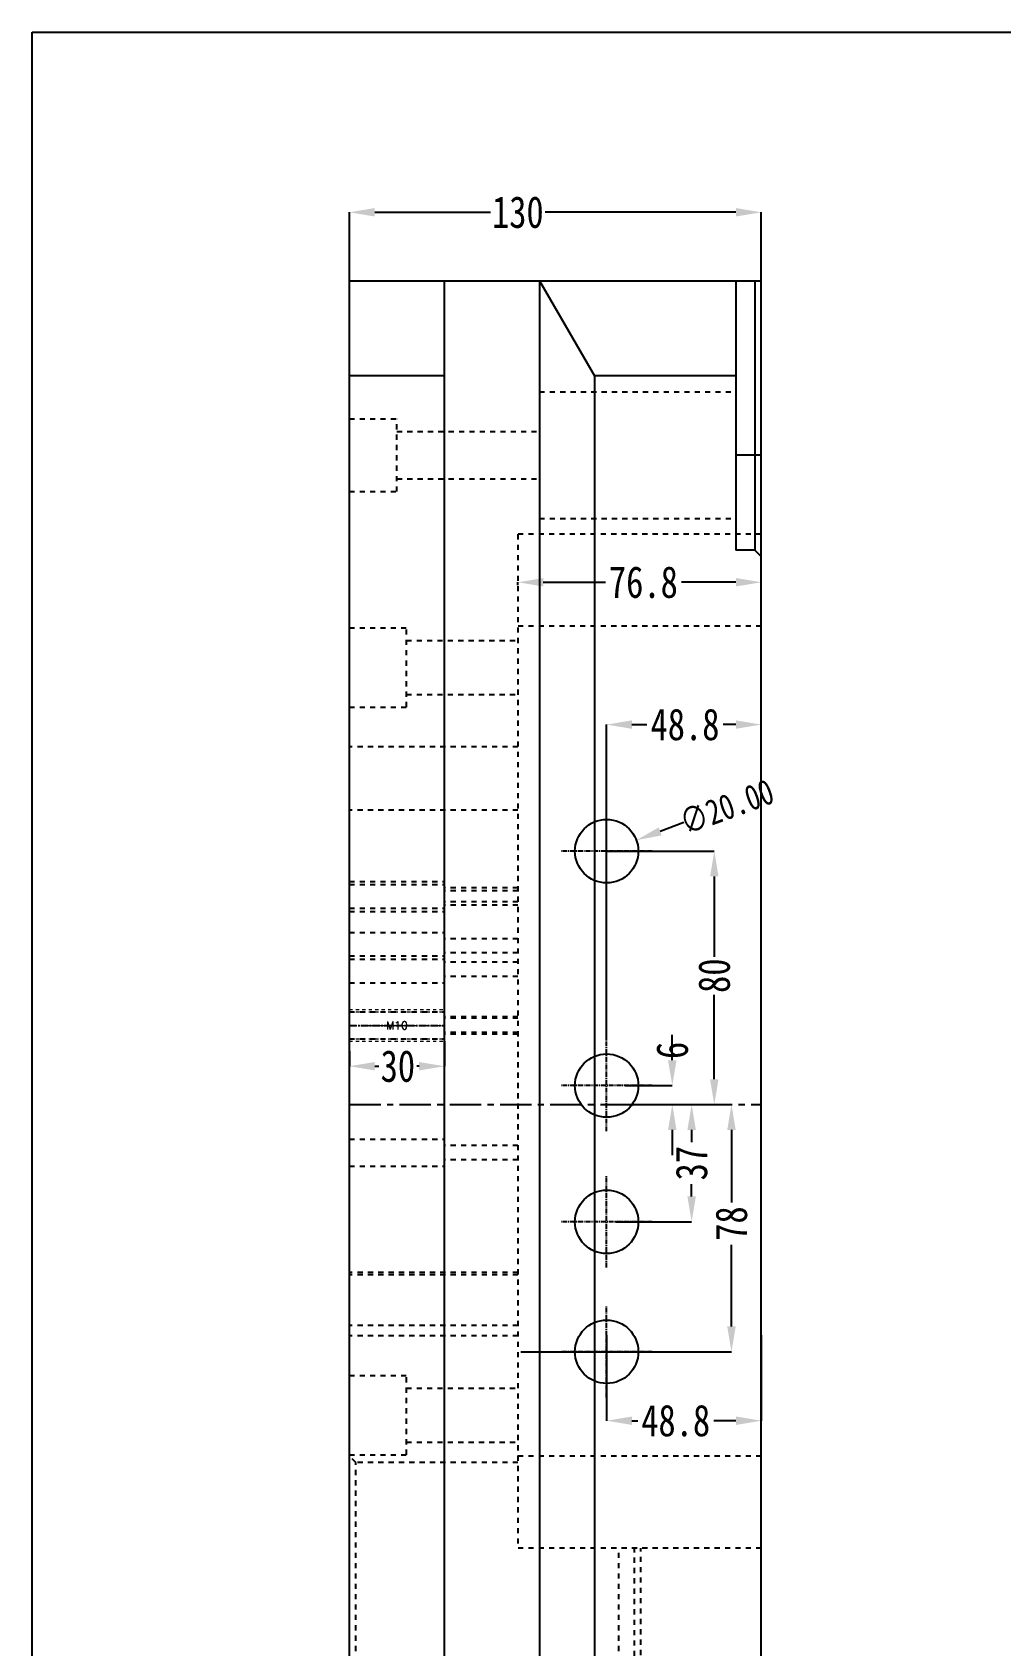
# Model space of a CAD drawing. Header units: millimetres. Extents: x 2141 to 4292, y -4498 to 2648.
# Drawn here: x 2973 to 3279, y -2822 to -2313 of the extents above; entities that cross this region are included whole.
import ezdxf
from ezdxf.enums import TextEntityAlignment as Align

# ---------------------------------------------------------------- set-up
doc = ezdxf.new("R2010")
doc.units = ezdxf.units.MM
doc.header["$LTSCALE"] = 16.335
doc.header["$PDMODE"] = 3
doc.header["$PDSIZE"] = 0.3125
doc.linetypes.add('CENTER', pattern=[0.6, 0.375, -0.075, 0.075, -0.075])
doc.linetypes.add('HIDDEN', pattern=[0.2, 0.1, -0.1])
doc.layers.get('0').update_dxf_attribs({"linetype": 'CONTINUOUS'})
doc.layers.get('Defpoints').update_dxf_attribs({"linetype": 'CONTINUOUS'})
doc.layers.add('21', color=7, linetype='CONTINUOUS')
doc.layers.add('DEFAULT_2', color=8, linetype='HIDDEN')
doc.layers.add('screw', color=33, linetype='CONTINUOUS', lineweight=13)
doc.styles.get("Standard").update_dxf_attribs({"font": 'txt', "width": 0.8})
doc.styles.add('TXT', font='txt.shx', dxfattribs={"bigfont": 'gbcbig.shx'})
doc.dimstyles.get("Standard").update_dxf_attribs({"dimtxt": 0.15625, "dimasz": 0.1875, "dimexe": 0.125, "dimexo": 0.0625, "dimtad": 0, "dimtih": 1, "dimtoh": 1, "dimdsep": 46, "dimtxsty": 'Standard', "dimcen": 0.09, "dimadec": 0, "dimazin": 0, "dimtp": 0.01, "dimtm": 0.01, "dimtfac": 1, "dimtofl": 0, "dimtmove": 0, "dimatfit": 3, "dimfxl": 0, "dimtolj": 1, "dimarcsym": 0})
doc.dimstyles.new('副本 STANDARD', dxfattribs={"dimtxt": 6, "dimasz": 4, "dimexe": 0, "dimexo": 0, "dimgap": 0, "dimtad": 0, "dimdsep": 46, "dimlunit": 6, "dimtxsty": 'Standard', "dimcen": 0, "dimclrd": 4, "dimclre": 4, "dimclrt": 6, "dimazin": 2, "dimtfac": 2, "dimtofl": 0, "dimtmove": 1, "dimatfit": 3, "dimfxl": 0, "dimtolj": 1, "dimtzin": 0, "dimarcsym": 0})

# ---------------------------------------------------------------- blocks, each defined once
blk = doc.blocks.new('*D401')
at = {"color": 4, "lineweight": -2}
for p, q in [((3103.07, -2631.41), (3103.07, -2639.3)), ((3073.07, -2634.52), (3073.07, -2639.3)), ((3081.07, -2639.3), (3082.37, -2639.3)), ((3095.07, -2639.3), (3094.37, -2639.3))]:
    blk.add_line(p, q, dxfattribs=at)
at = {"color": 4}
for points in [[(3081.07, -2637.96), (3081.07, -2640.63), (3073.07, -2639.3)], [(3095.07, -2637.96), (3095.07, -2640.63), (3103.07, -2639.3)]]:
    blk.add_solid(points, dxfattribs=at)
at = {"layer": 'Defpoints', "color": 0}
for p in [(3103.07, -2631.41), (3073.07, -2634.52), (3073.07, -2639.3)]:
    blk.add_point(p, dxfattribs=at)
at = {"color": 6, "insert": (3088.37, -2639.3), "char_height": 10, "attachment_point": 5}
blk.add_mtext('\\A1;30', dxfattribs=at)
blk = doc.blocks.new('*D402')
at = {"color": 4, "lineweight": -2}
for p, q in [((3126.27, -2487.46), (3126.27, -2486.55)), ((3134.27, -2486.55), (3153.87, -2486.55)), ((3195.07, -2486.55), (3177.87, -2486.55)), ((3203.07, -2507.94), (3203.07, -2486.55))]:
    blk.add_line(p, q, dxfattribs=at)
at = {"color": 4}
for points in [[(3134.27, -2485.22), (3134.27, -2487.88), (3126.27, -2486.55)], [(3195.07, -2485.22), (3195.07, -2487.88), (3203.07, -2486.55)]]:
    blk.add_solid(points, dxfattribs=at)
at = {"layer": 'Defpoints', "color": 0}
for p in [(3126.27, -2486.55), (3126.27, -2487.46), (3203.07, -2507.94)]:
    blk.add_point(p, dxfattribs=at)
at = {"color": 6, "insert": (3165.87, -2486.55), "char_height": 10, "attachment_point": 5}
blk.add_mtext('\\A1;76.8', dxfattribs=at)
blk = doc.blocks.new('*D403')
at = {"color": 4, "lineweight": -2}
blk.add_line((3178.67, -2562.42), (3171.16, -2565.18), dxfattribs=at)
at = {"color": 4}
blk.add_solid([(3170.7, -2563.93), (3171.62, -2566.44), (3163.66, -2567.95)], dxfattribs=at)
at = {"layer": 'Defpoints', "color": 0}
for p in [(3163.66, -2567.95), (3144.89, -2574.87)]:
    blk.add_point(p, dxfattribs=at)
at = {"color": 6, "insert": (3192.18, -2557.43), "char_height": 8, "attachment_point": 5, "rotation": 20.2474}
blk.add_mtext('\\A1;∅20.00', dxfattribs=at)
blk = doc.blocks.new('*D404')
at = {"color": 4, "lineweight": -2}
for p, q in [((3154.27, -2571.41), (3188.25, -2571.41)), ((3188.25, -2579.41), (3188.25, -2604.72)), ((3188.25, -2643.41), (3188.25, -2616.72)), ((3174.82, -2651.41), (3188.25, -2651.41))]:
    blk.add_line(p, q, dxfattribs=at)
at = {"color": 4}
for points in [[(3186.92, -2579.41), (3189.59, -2579.41), (3188.25, -2571.41)], [(3186.92, -2643.41), (3189.59, -2643.41), (3188.25, -2651.41)]]:
    blk.add_solid(points, dxfattribs=at)
at = {"layer": 'Defpoints', "color": 0}
for p in [(3154.27, -2571.41), (3174.82, -2651.41), (3188.25, -2651.41)]:
    blk.add_point(p, dxfattribs=at)
at = {"color": 6, "insert": (3188.25, -2610.72), "char_height": 10, "attachment_point": 5, "rotation": 90}
blk.add_mtext('\\A1;80', dxfattribs=at)
blk = doc.blocks.new('*D405')
at = {"color": 4, "lineweight": -2}
for p, q in [((3175, -2637.41), (3175, -2629.41)), ((3160.14, -2645.41), (3175, -2645.41)), ((3165.38, -2651.41), (3175, -2651.41)), ((3175, -2659.41), (3175, -2667.41))]:
    blk.add_line(p, q, dxfattribs=at)
at = {"color": 4}
for points in [[(3173.66, -2637.41), (3176.33, -2637.41), (3175, -2645.41)], [(3173.66, -2659.41), (3176.33, -2659.41), (3175, -2651.41)]]:
    blk.add_solid(points, dxfattribs=at)
at = {"layer": 'Defpoints', "color": 0}
for p in [(3160.14, -2645.41), (3165.38, -2651.41), (3175, -2651.41)]:
    blk.add_point(p, dxfattribs=at)
at = {"color": 6, "insert": (3175, -2634.3), "char_height": 10, "attachment_point": 5, "rotation": 90}
blk.add_mtext('\\A1;6', dxfattribs=at)
blk = doc.blocks.new('*D406')
at = {"color": 4, "lineweight": -2}
for p, q in [((3157.21, -2651.41), (3181.11, -2651.41)), ((3181.11, -2659.41), (3181.11, -2663.23)), ((3181.11, -2680.41), (3181.11, -2676.57)), ((3157.21, -2688.41), (3181.11, -2688.41))]:
    blk.add_line(p, q, dxfattribs=at)
at = {"color": 4}
for points in [[(3179.77, -2659.41), (3182.44, -2659.41), (3181.11, -2651.41)], [(3179.77, -2680.41), (3182.44, -2680.41), (3181.11, -2688.41)]]:
    blk.add_solid(points, dxfattribs=at)
at = {"layer": 'Defpoints', "color": 0}
for p in [(3157.21, -2651.41), (3157.21, -2688.41), (3181.11, -2688.41)]:
    blk.add_point(p, dxfattribs=at)
at = {"color": 6, "insert": (3181.11, -2669.9), "char_height": 10, "attachment_point": 5, "rotation": 90}
blk.add_mtext('\\A1;37', dxfattribs=at)
blk = doc.blocks.new('*D407')
at = {"color": 4, "lineweight": -2}
for p, q in [((3157.21, -2651.41), (3193.68, -2651.41)), ((3193.68, -2659.41), (3193.68, -2682.29)), ((3193.68, -2721.41), (3193.68, -2695.62)), ((3127.21, -2729.41), (3193.68, -2729.41))]:
    blk.add_line(p, q, dxfattribs=at)
at = {"color": 4}
for points in [[(3192.34, -2659.41), (3195.01, -2659.41), (3193.68, -2651.41)], [(3192.34, -2721.41), (3195.01, -2721.41), (3193.68, -2729.41)]]:
    blk.add_solid(points, dxfattribs=at)
at = {"layer": 'Defpoints', "color": 0}
for p in [(3157.21, -2651.41), (3127.21, -2729.41), (3193.68, -2729.41)]:
    blk.add_point(p, dxfattribs=at)
at = {"color": 6, "insert": (3193.68, -2688.95), "char_height": 10, "attachment_point": 5, "rotation": 90}
blk.add_mtext('\\A1;78', dxfattribs=at)
blk = doc.blocks.new('*D408')
at = {"color": 4, "lineweight": -2}
for p, q in [((3154.27, -2724.14), (3154.27, -2751.18)), ((3203.07, -2724.14), (3203.07, -2751.18)), ((3162.27, -2751.18), (3164.07, -2751.18)), ((3195.07, -2751.18), (3188.07, -2751.18))]:
    blk.add_line(p, q, dxfattribs=at)
at = {"color": 4}
for points in [[(3162.27, -2749.85), (3162.27, -2752.52), (3154.27, -2751.18)], [(3195.07, -2749.85), (3195.07, -2752.52), (3203.07, -2751.18)]]:
    blk.add_solid(points, dxfattribs=at)
at = {"layer": 'Defpoints', "color": 0}
for p in [(3154.27, -2724.14), (3203.07, -2724.14), (3203.07, -2751.18)]:
    blk.add_point(p, dxfattribs=at)
at = {"color": 6, "insert": (3176.07, -2751.18), "char_height": 10, "attachment_point": 5}
blk.add_mtext('\\A1;48.8', dxfattribs=at)
blk = doc.blocks.new('*D409')
at = {"color": 4, "lineweight": -2}
for p, q in [((3154.27, -2631.01), (3154.27, -2531.47)), ((3162.27, -2531.47), (3167.01, -2531.47)), ((3195.07, -2531.47), (3191.01, -2531.47)), ((3203.07, -2536.76), (3203.07, -2531.47))]:
    blk.add_line(p, q, dxfattribs=at)
at = {"color": 4}
for points in [[(3162.27, -2530.13), (3162.27, -2532.8), (3154.27, -2531.47)], [(3195.07, -2530.13), (3195.07, -2532.8), (3203.07, -2531.47)]]:
    blk.add_solid(points, dxfattribs=at)
at = {"layer": 'Defpoints', "color": 0}
for p in [(3203.07, -2531.47), (3203.07, -2536.76), (3154.27, -2631.01)]:
    blk.add_point(p, dxfattribs=at)
at = {"color": 6, "insert": (3179.01, -2531.47), "char_height": 10, "attachment_point": 5}
blk.add_mtext('\\A1;48.8', dxfattribs=at)
blk = doc.blocks.new('*D410')
at = {"color": 4, "lineweight": -2}
for p, q in [((3073.07, -2391.41), (3073.07, -2369.78)), ((3081.07, -2369.78), (3117.57, -2369.78)), ((3195.07, -2369.78), (3134.91, -2369.78)), ((3203.07, -2391.41), (3203.07, -2369.78))]:
    blk.add_line(p, q, dxfattribs=at)
at = {"color": 4}
for points in [[(3081.07, -2368.44), (3081.07, -2371.11), (3073.07, -2369.78)], [(3195.07, -2368.44), (3195.07, -2371.11), (3203.07, -2369.78)]]:
    blk.add_solid(points, dxfattribs=at)
at = {"layer": 'Defpoints', "color": 0}
for p in [(3073.07, -2369.78), (3073.07, -2391.41), (3203.07, -2391.41)]:
    blk.add_point(p, dxfattribs=at)
at = {"color": 6, "insert": (3126.24, -2369.78), "char_height": 10, "attachment_point": 5}
blk.add_mtext('\\A1;130', dxfattribs=at)

msp = doc.modelspace()

# ---------------------------------------------------------------- linework, layer by layer
at = {"color": 7, "linetype": 'Continuous'}
for p, q in [((3073.073, -2911.414), (3073.073, -2391.414)), ((3073.073, -2391.414), (3203.073, -2391.414)), ((3103.073, -2911.414), (3103.073, -2391.414)), ((3133.073, -2391.414), (3133.073, -2911.414)), ((3133.073, -2391.414), (3150.394, -2421.414)), ((3195.073, -2391.414), (3195.073, -2476.414)), ((3201.073, -2391.414), (3201.073, -2476.414)), ((3203.073, -2911.414), (3203.073, -2391.414)), ((3103.073, -2421.414), (3073.073, -2421.414)), ((3150.394, -2421.414), (3150.394, -2881.414)), ((3195.073, -2421.414), (3150.394, -2421.414)), ((3203.073, -2446.414), (3195.073, -2446.414)), ((3201.073, -2476.414), (3195.073, -2476.414)), ((3203.073, -2478.414), (3201.073, -2476.414))]:
    msp.add_line(p, q, dxfattribs=at)
at = {"color": 1, "linetype": 'CENTER', "ltscale": 1.617141}
msp.add_line((3073.073, -2651.414), (3203.073, -2651.414), dxfattribs=at)
msp.add_lwpolyline([(2972.976, -2312.957), (3928.317, -2312.957), (3928.317, -3189.89), (2972.976, -3189.89)], close=True)
at = {"layer": '21', "color": 1, "linetype": 'CENTER', "ltscale": 0.248791}
for p, q in [((3154.273, -2585.814), (3154.273, -2557.014)), ((3168.673, -2571.414), (3139.873, -2571.414)), ((3154.273, -2659.814), (3154.273, -2631.014)), ((3168.673, -2645.414), (3139.873, -2645.414)), ((3154.273, -2702.814), (3154.273, -2674.014)), ((3168.673, -2688.414), (3139.873, -2688.414)), ((3154.273, -2743.814), (3154.273, -2715.014)), ((3168.673, -2729.414), (3139.873, -2729.414))]:
    msp.add_line(p, q, dxfattribs=at)
at = {"layer": '21', "color": 7, "linetype": 'Continuous'}
for centre in [(3154.273, -2571.414), (3154.273, -2645.414), (3154.273, -2688.414), (3154.273, -2729.414)]:
    msp.add_circle(centre, 10, dxfattribs=at)
at = {"layer": 'DEFAULT_2', "color": 8, "linetype": 'HIDDEN'}
for p, q in [((3133.073, -2426.414), (3195.073, -2426.414)), ((3073.073, -2434.914), (3088.073, -2434.914)), ((3088.073, -2457.913), (3088.073, -2434.916)), ((3088.073, -2438.914), (3133.073, -2438.914)), ((3088.073, -2453.914), (3133.073, -2453.914)), ((3073.073, -2457.914), (3088.073, -2457.914)), ((3133.073, -2466.414), (3195.073, -2466.414)), ((3126.273, -2471.414), (3126.273, -2791.414)), ((3203.073, -2471.414), (3126.273, -2471.414)), ((3073.073, -2500.944), (3091.073, -2500.944)), ((3091.073, -2525.943), (3091.073, -2500.946)), ((3091.073, -2504.944), (3126.273, -2504.944)), ((3203.073, -2500.414), (3126.273, -2500.414)), ((3091.073, -2521.944), (3126.273, -2521.944)), ((3073.073, -2525.944), (3091.073, -2525.944)), ((3126.273, -2538.444), (3073.073, -2538.444)), ((3126.273, -2558.444), (3073.073, -2558.444)), ((3073.073, -2580.959), (3103.073, -2580.959)), ((3073.073, -2581.964), (3103.073, -2581.964)), ((3126.273, -2582.959), (3103.073, -2582.959)), ((3126.273, -2583.964), (3103.073, -2583.964)), ((3073.073, -2589.459), (3103.073, -2589.459)), ((3073.073, -2590.464), (3103.073, -2590.464)), ((3126.273, -2587.459), (3103.073, -2587.459)), ((3126.273, -2588.464), (3103.073, -2588.464)), ((3073.073, -2597.039), (3103.073, -2597.039)), ((3126.273, -2599.039), (3103.073, -2599.039)), ((3073.073, -2604.464), (3103.073, -2604.464)), ((3073.073, -2605.539), (3103.073, -2605.539)), ((3126.273, -2603.539), (3103.073, -2603.539)), ((3126.273, -2606.464), (3103.073, -2606.464)), ((3126.273, -2610.964), (3103.073, -2610.964)), ((3073.073, -2612.964), (3103.073, -2612.964)), ((3073.073, -2622.164), (3103.073, -2622.164)), ((3126.273, -2623.664), (3103.073, -2623.664)), ((3126.273, -2624.164), (3103.073, -2624.164)), ((3073.073, -2630.664), (3103.073, -2630.664)), ((3126.273, -2628.664), (3103.073, -2628.664)), ((3126.273, -2629.164), (3103.073, -2629.164)), ((3073.073, -2662.364), (3103.073, -2662.364)), ((3126.273, -2664.364), (3103.073, -2664.364)), ((3073.073, -2670.864), (3103.073, -2670.864)), ((3126.273, -2668.864), (3103.073, -2668.864)), ((3126.273, -2704.384), (3073.073, -2704.384)), ((3126.273, -2705.172), (3073.073, -2705.172)), ((3126.273, -2721.172), (3073.073, -2721.172)), ((3126.273, -2724.384), (3073.073, -2724.384)), ((3073.073, -2736.944), (3091.073, -2736.944)), ((3091.073, -2761.943), (3091.073, -2736.946)), ((3091.073, -2740.944), (3126.273, -2740.944)), ((3091.073, -2757.944), (3126.273, -2757.944)), ((3073.073, -2761.944), (3091.073, -2761.944)), ((3075.073, -2764.332), (3073.073, -2762.332)), ((3075.073, -2892.482), (3075.073, -2764.332)), ((3126.273, -2764.332), (3075.073, -2764.332)), ((3203.073, -2762.414), (3126.273, -2762.414)), ((3203.073, -2791.414), (3126.273, -2791.414)), ((3158.073, -2892.482), (3158.073, -2791.414)), ((3163.073, -2887.48), (3163.073, -2791.414)), ((3165.073, -2877.414), (3165.073, -2791.414))]:
    msp.add_line(p, q, dxfattribs=at)
at = {"layer": 'DEFAULT_2', "color": 1, "linetype": 'CENTER', "ltscale": 0.373186}
msp.add_line((3073.073, -2626.414), (3103.073, -2626.414), dxfattribs=at)
at = {"layer": 'screw', "color": 92, "linetype": 'HIDDEN', "ltscale": 0.621977}
for p, q in [((3073.073, -2621.414), (3103.073, -2621.414)), ((3073.073, -2631.414), (3103.073, -2631.414))]:
    msp.add_line(p, q, dxfattribs=at)
at = {"layer": 'screw', "color": 8, "linetype": 'HIDDEN', "ltscale": 0.621977}
for p, q in [((3073.073, -2622.164), (3103.073, -2622.164)), ((3073.073, -2630.664), (3103.073, -2630.664))]:
    msp.add_line(p, q, dxfattribs=at)
at = {"layer": 'screw', "color": 1, "linetype": 'CENTER', "ltscale": 0.388736}
msp.add_line((3073.073, -2626.414), (3103.073, -2626.414), dxfattribs=at)

# ---------------------------------------------------------------- texts
at = {"layer": 'screw', "color": 6, "linetype": 'HIDDEN', "ltscale": 0.621977, "style": 'TXT'}
msp.add_text('M10', height=2.5, dxfattribs=at).set_placement((3088.073, -2626.414), align=Align.MIDDLE)

# ---------------------------------------------------------------- dimensions: what is measured, and where the dimension line sits
for base, p1, p2, picture, middle in [((3073.073, -2369.778), (3203.073, -2391.414), (3073.073, -2391.414), '*D410', (3126.238, -2369.778)), ((3126.273, -2486.552), (3203.073, -2507.939), (3126.273, -2487.455), '*D402', (3165.868, -2486.552)), ((3203.073, -2531.466), (3154.273, -2631.014), (3203.073, -2536.756), '*D409', (3179.01, -2531.466)), ((3073.073, -2639.297), (3103.073, -2631.414), (3073.073, -2634.524), '*D401', (3088.365, -2639.297)), ((3203.073, -2751.182), (3154.273, -2724.143), (3203.073, -2724.143), '*D408', (3176.074, -2751.182))]:
    dim = msp.add_linear_dim(base=base, p1=p1, p2=p2, dimstyle='副本 STANDARD', override={"dimtxt": 10, "dimasz": 8})
    dim.commit()
    dim.dimension.update_dxf_attribs({"geometry": picture, "text_midpoint": middle, "dimtype": 160})
dim = msp.add_diameter_dim_2p(p1=(3144.891, -2574.874), p2=(3163.655, -2567.953), dimstyle='Standard', override={"dimtxt": 8, "dimasz": 8, "dimexe": 0, "dimexo": 0, "dimgap": 0, "dimtih": 0, "dimtoh": 0, "dimzin": 0, "dimcen": 0, "dimclrd": 4, "dimclre": 4, "dimclrt": 6, "dimadec": 2, "dimtp": 0, "dimtm": 0, "dimtzin": 0})
dim.commit()
dim.dimension.update_dxf_attribs({"geometry": '*D403', "text_midpoint": (3192.177, -2557.432)})
for base, p1, p2, picture, middle in [((3188.255, -2651.414), (3154.273, -2571.414), (3174.82, -2651.414), '*D404', (3188.255, -2610.721)), ((3174.997, -2651.414), (3160.136, -2645.414), (3165.381, -2651.414), '*D405', (3174.997, -2634.303)), ((3193.677, -2729.414), (3157.213, -2651.414), (3127.213, -2729.414), '*D407', (3193.677, -2688.952)), ((3181.106, -2688.414), (3157.213, -2651.414), (3157.213, -2688.414), '*D406', (3181.106, -2669.899))]:
    dim = msp.add_linear_dim(base=base, p1=p1, p2=p2, angle=90, dimstyle='副本 STANDARD', override={"dimtxt": 10, "dimasz": 8})
    dim.commit()
    dim.dimension.update_dxf_attribs({"geometry": picture, "text_midpoint": middle, "dimtype": 160})

doc.saveas('drawing.dxf')
